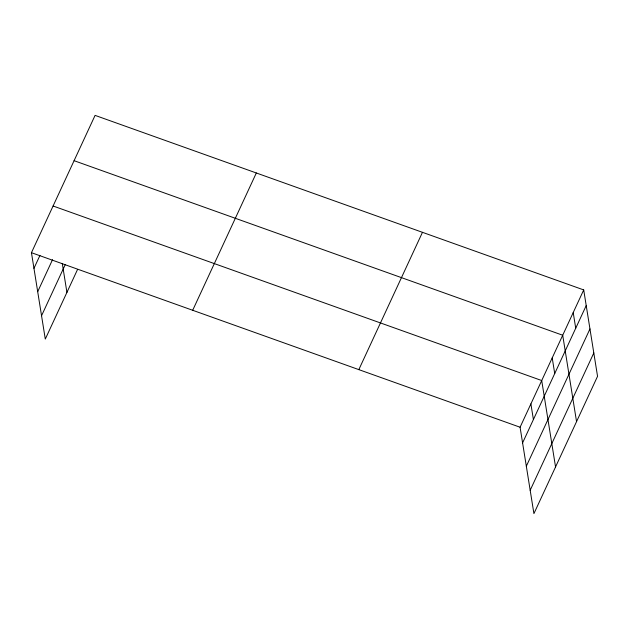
<?xml version="1.0" encoding="UTF-8"?>
<svg xmlns="http://www.w3.org/2000/svg" width="629" height="629" viewBox="0 0 629 629"><rect width="100%" height="100%" fill="white"/><g stroke="black" fill="none" stroke-linecap="round" stroke-linejoin="round"><path stroke-width="0.94" d="M77.422 269.739L45.288 339.078L31.45 252.685L95.081 115.382L583.712 289.922L597.55 376.315L533.919 513.618L520.081 427.225L583.712 289.922M33.958 268.339L39.965 255.374M37.701 291.683L52.521 259.698M41.553 315.734L65.204 264.699M192.694 310.278L256.333 172.975M358.829 369.624L422.468 232.321M522.589 442.887L586.22 305.584M526.324 466.231L589.955 328.928M530.176 490.282L593.807 352.971M74.08 160.686L562.711 335.233L576.549 421.627M53.088 205.998L541.711 380.537L555.549 466.938M31.45 252.685L520.081 427.225M573.216 312.574L575.724 328.236M552.215 357.885L554.723 373.547M530.892 403.881L533.408 419.543M62.295 263.504L66.926 292.399"/></g></svg>
